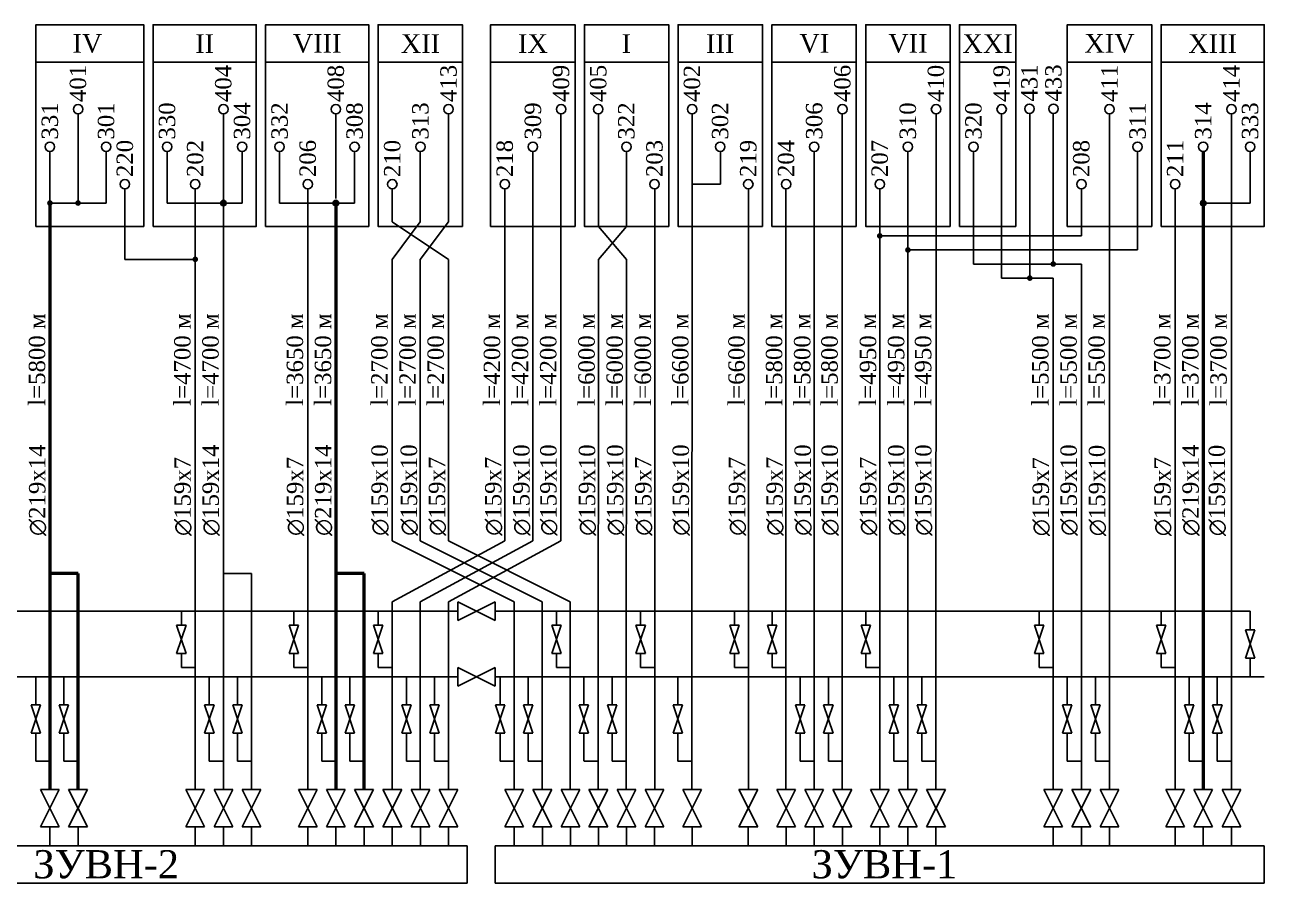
# Paper-space layout 'Layout1' of a CAD drawing. Header units: millimetres. Extents: x 35 to 825, y 5 to 512.
# Drawn here: x 575 to 824.7, y 5.3 to 178.2 of the extents above; entities that cross this region are included whole.
import ezdxf

# ---------------------------------------------------------------- set-up
doc = ezdxf.new("R2010")
doc.units = ezdxf.units.MM

# ---------------------------------------------------------------- blocks, each defined once
blk = doc.blocks.new('A$C0C323A48')
for p, q in [((1, 3), (0, 0)), ((1, 0), (0, 3)), ((0, 3), (1, 3)), ((0, 0), (1, 0))]:
    blk.add_line(p, q)

psp = doc.layouts.get("Layout1")

# ---------------------------------------------------------------- hatches: boundary and pattern name
at = {"lineweight": -3, "ltscale": 50}
h = psp.add_hatch(color=256, dxfattribs=at)
edge = h.paths.add_edge_path()
edge.add_arc((580.013, 142.271), 0.567, 0, 360)
h = psp.add_hatch(color=256, dxfattribs=at)
edge = h.paths.add_edge_path()
edge.add_arc((585.681, 142.271), 0.567, 0, 360)
h = psp.add_hatch(color=256, dxfattribs=at)
edge = h.paths.add_edge_path()
edge.add_arc((614.969, 142.271), 0.567, 0, 360)
h = psp.add_hatch(color=256, dxfattribs=at)
edge = h.paths.add_edge_path()
edge.add_arc((637.643, 142.271), 0.567, 0, 360)
h = psp.add_hatch(color=256, dxfattribs=at)
edge = h.paths.add_edge_path()
edge.add_arc((812.425, 142.271), 0.567, 0, 360)
h = psp.add_hatch(color=256, dxfattribs=at)
edge = h.paths.add_edge_path()
edge.add_arc((747.236, 135.658), 0.567, 0, 360)
h = psp.add_hatch(color=256, dxfattribs=at)
edge = h.paths.add_edge_path()
edge.add_arc((752.905, 132.824), 0.567, 0, 360)
h = psp.add_hatch(color=256, dxfattribs=at)
edge = h.paths.add_edge_path()
edge.add_arc((609.3, 130.934), 0.567, 0, 360)
h = psp.add_hatch(color=256, dxfattribs=at)
edge = h.paths.add_edge_path()
edge.add_arc((782.192, 129.989), 0.567, 0, 360)
h = psp.add_hatch(color=256, dxfattribs=at)
edge = h.paths.add_edge_path()
edge.add_arc((777.468, 127.155), 0.567, 0, 360)

# ---------------------------------------------------------------- linework, layer by layer
at = {"lineweight": -3}
for p, q in [((577.178, 170.614), (598.908, 170.614)), ((600.798, 170.614), (621.582, 170.614)), ((623.472, 170.614), (644.257, 170.614)), ((646.146, 170.614), (663.152, 170.614)), ((668.821, 170.614), (685.826, 170.614)), ((687.716, 170.614), (704.722, 170.614)), ((706.611, 170.614), (723.617, 170.614)), ((725.506, 170.614), (742.512, 170.614)), ((744.402, 170.614), (761.408, 170.614)), ((763.297, 170.614), (774.634, 170.614)), ((785.027, 170.614), (802.032, 170.614)), ((803.922, 170.614), (824.707, 170.614)), ((637.643, 143.216), (637.643, 160.222)), ((660.318, 160.222), (660.318, 138.492)), ((690.55, 160.222), (690.55, 137.548)), ((771.8, 160.222), (771.8, 127.155)), ((777.468, 160.222), (777.468, 127.155)), ((782.192, 160.222), (782.192, 129.989)), ((793.529, 160.222), (793.529, 138.492)), ((580.013, 152.664), (580.013, 142.271)), ((603.632, 152.664), (603.632, 142.271)), ((626.306, 152.664), (626.306, 142.271)), ((654.649, 152.664), (654.649, 138.492)), ((696.219, 137.548), (696.219, 152.664)), ((715.114, 146.05), (715.114, 152.664)), ((766.131, 152.664), (766.131, 129.989)), ((799.198, 132.824), (799.198, 152.664)), ((648.981, 145.106), (648.981, 138.492)), ((671.655, 145.106), (671.655, 74.248)), ((701.887, 145.106), (701.887, 24.176)), ((709.445, 146.05), (715.114, 146.05)), ((720.783, 145.106), (720.783, 24.176)), ((728.341, 145.106), (728.341, 24.176)), ((747.236, 145.106), (747.236, 24.176)), ((787.861, 135.656), (787.861, 145.106)), ((580.013, 142.271), (591.35, 142.271)), ((648.981, 138.492), (660.318, 130.934)), ((654.649, 138.492), (648.981, 130.934)), ((660.318, 138.492), (654.649, 130.934)), ((690.55, 130.934), (696.219, 137.548)), ((690.55, 137.548), (696.219, 130.934)), ((747.236, 135.658), (787.861, 135.656)), ((752.905, 132.824), (799.198, 132.824)), ((595.129, 130.934), (609.3, 130.934)), ((648.981, 130.934), (648.981, 74.248)), ((654.649, 130.934), (654.649, 74.248)), ((660.318, 130.934), (660.318, 74.248)), ((766.131, 129.989), (787.861, 129.989)), ((787.861, 129.989), (787.861, 24.176)), ((771.8, 127.155), (782.192, 127.155)), ((782.192, 127.155), (782.192, 24.176)), ((648.981, 74.248), (673.544, 61.966)), ((671.655, 74.248), (648.981, 61.966)), ((654.649, 74.248), (679.213, 61.966)), ((677.323, 74.248), (654.649, 61.966)), ((660.318, 74.248), (684.882, 61.966)), ((660.318, 61.966), (682.992, 74.248)), ((620.638, 67.635), (614.969, 67.635)), ((620.638, 24.176), (620.638, 67.635)), ((662.207, 60.077), (511.045, 60.077)), ((606.499, 57.243), (606.499, 60.077)), ((629.173, 57.243), (629.173, 60.077)), ((662.207, 60.077), (631.975, 60.077)), ((646.179, 57.243), (646.179, 60.077)), ((648.981, 24.176), (648.981, 61.966)), ((654.649, 24.176), (654.649, 61.966)), ((660.318, 24.176), (660.318, 61.966)), ((662.207, 58.187), (669.765, 61.966)), ((662.207, 61.966), (669.765, 58.187)), ((662.207, 58.187), (662.207, 61.966)), ((669.765, 58.187), (669.765, 61.966)), ((821.872, 60.077), (669.765, 60.077)), ((673.544, 24.176), (673.544, 61.966)), ((679.213, 24.176), (679.213, 61.966)), ((682.08, 57.243), (682.08, 60.077)), ((684.882, 60.077), (684.882, 61.966)), ((684.882, 24.176), (684.882, 60.077)), ((699.053, 57.243), (699.053, 60.077)), ((717.948, 57.243), (717.948, 60.077)), ((725.539, 57.243), (725.539, 60.077)), ((744.402, 57.243), (744.402, 60.077)), ((779.358, 57.243), (779.358, 60.077)), ((803.922, 57.243), (803.922, 60.077)), ((821.872, 56.298), (821.872, 60.077)), ((606.499, 51.574), (606.499, 48.74)), ((629.173, 51.574), (629.173, 48.74)), ((646.179, 51.574), (646.179, 48.74)), ((682.08, 51.574), (682.08, 48.74)), ((699.053, 51.574), (699.053, 48.74)), ((717.948, 51.574), (717.948, 48.74)), ((725.539, 51.574), (725.539, 48.74)), ((744.402, 51.574), (744.402, 48.74)), ((779.358, 51.574), (779.358, 48.74)), ((803.922, 51.574), (803.922, 48.74)), ((821.872, 46.85), (821.872, 50.629)), ((606.499, 48.74), (609.333, 48.74)), ((629.173, 48.74), (632.007, 48.74)), ((646.179, 48.74), (649.013, 48.74)), ((662.207, 48.74), (669.765, 44.961)), ((662.207, 44.961), (669.765, 48.74)), ((662.207, 44.961), (662.207, 48.74)), ((669.765, 44.961), (669.765, 48.74)), ((682.08, 48.74), (684.914, 48.74)), ((699.053, 48.74), (701.887, 48.74)), ((717.948, 48.74), (720.783, 48.74)), ((725.539, 48.74), (728.373, 48.74)), ((744.402, 48.74), (747.236, 48.74)), ((779.358, 48.74), (782.192, 48.74)), ((803.922, 48.74), (806.756, 48.74)), ((669.765, 46.85), (824.707, 46.85)), ((696.219, 16.618), (696.219, 12.839)), ((664.097, 12.839), (509.155, 12.839)), ((664.097, 12.839), (664.097, 5.281)), ((669.765, 12.839), (669.765, 5.281)), ((824.707, 12.839), (824.707, 5.281)), ((664.097, 5.281), (509.155, 5.281)), ((824.707, 5.281), (669.765, 5.281))]:
    psp.add_line(p, q, dxfattribs=at)
for p, q in [((585.681, 160.222), (585.681, 142.271)), ((614.969, 160.222), (614.969, 24.176)), ((682.992, 160.222), (682.985, 74.248)), ((709.445, 160.222), (709.385, 24.176)), ((739.678, 160.222), (739.667, 24.176)), ((758.573, 160.222), (758.562, 24.176)), ((818.093, 160.222), (818.093, 24.176)), ((591.35, 152.664), (591.35, 142.271)), ((618.748, 152.664), (618.748, 142.271)), ((641.422, 152.664), (641.422, 142.271)), ((677.323, 152.664), (677.323, 74.248)), ((734.009, 152.664), (734.009, 24.176)), ((752.905, 152.664), (752.905, 24.176)), ((821.872, 152.664), (821.872, 142.271)), ((595.129, 145.106), (595.129, 130.934)), ((609.3, 145.106), (609.3, 24.176)), ((631.975, 145.106), (631.975, 24.176)), ((806.756, 145.106), (806.756, 24.176)), ((618.748, 142.271), (603.632, 142.271)), ((641.422, 142.271), (626.306, 142.271)), ((821.872, 142.271), (812.425, 142.271)), ((793.529, 138.492), (793.518, 24.176)), ((690.55, 130.934), (690.487, 24.176)), ((696.219, 130.934), (696.156, 24.176)), ((662.207, 46.85), (507.266, 46.85)), ((577.178, 41.182), (577.178, 46.85)), ((582.847, 41.182), (582.847, 46.85)), ((612.135, 41.182), (612.135, 46.85)), ((617.803, 41.182), (617.803, 46.85)), ((634.809, 41.182), (634.809, 46.85)), ((640.478, 41.182), (640.478, 46.85)), ((651.847, 41.182), (651.847, 46.85)), ((657.516, 41.182), (657.516, 46.85)), ((670.743, 41.182), (670.743, 46.85)), ((676.411, 41.182), (676.411, 46.85)), ((687.632, 41.182), (687.632, 46.85)), ((693.3, 41.182), (693.3, 46.85)), ((706.527, 41.182), (706.527, 46.85)), ((731.208, 41.182), (731.208, 46.85)), ((736.876, 41.182), (736.876, 46.85)), ((750.07, 41.182), (750.07, 46.85)), ((755.739, 41.182), (755.739, 46.85)), ((785.027, 41.182), (785.027, 46.85)), ((790.695, 41.182), (790.695, 46.85)), ((809.59, 41.182), (809.59, 46.85)), ((815.259, 41.182), (815.259, 46.85)), ((576.234, 41.182), (578.123, 41.182)), ((578.123, 41.182), (576.234, 35.513)), ((578.123, 35.513), (576.234, 41.182)), ((581.902, 41.182), (583.792, 41.182)), ((583.792, 35.513), (581.902, 41.182)), ((583.792, 41.182), (581.902, 35.513)), ((611.19, 41.182), (613.08, 41.182)), ((613.08, 35.513), (611.19, 41.182)), ((613.08, 41.182), (611.19, 35.513)), ((616.859, 41.182), (618.748, 41.182)), ((618.748, 41.182), (616.859, 35.513)), ((618.748, 35.513), (616.859, 41.182)), ((633.864, 41.182), (635.754, 41.182)), ((635.754, 41.182), (633.864, 35.513)), ((635.754, 35.513), (633.864, 41.182)), ((639.533, 41.182), (641.422, 41.182)), ((641.422, 35.513), (639.533, 41.182)), ((641.422, 41.182), (639.533, 35.513)), ((650.903, 41.182), (652.792, 41.182)), ((652.792, 35.513), (650.903, 41.182)), ((652.792, 41.182), (650.903, 35.513)), ((656.571, 41.182), (658.461, 41.182)), ((658.461, 35.513), (656.571, 41.182)), ((658.461, 41.182), (656.571, 35.513)), ((669.798, 41.182), (671.688, 41.182)), ((671.688, 41.182), (669.798, 35.513)), ((671.688, 35.513), (669.798, 41.182)), ((675.467, 41.182), (677.356, 41.182)), ((677.356, 41.182), (675.467, 35.513)), ((677.356, 35.513), (675.467, 41.182)), ((688.577, 41.182), (686.687, 41.182)), ((686.687, 41.182), (688.577, 35.513)), ((686.687, 35.513), (688.577, 41.182)), ((694.245, 41.182), (692.356, 41.182)), ((692.356, 35.513), (694.245, 41.182)), ((692.356, 41.182), (694.245, 35.513)), ((707.472, 41.182), (705.582, 41.182)), ((705.582, 41.182), (707.472, 35.513)), ((705.582, 35.513), (707.472, 41.182)), ((730.263, 41.182), (732.152, 41.182)), ((732.152, 35.513), (730.263, 41.182)), ((732.152, 41.182), (730.263, 35.513)), ((735.932, 41.182), (737.821, 41.182)), ((737.821, 35.513), (735.932, 41.182)), ((737.821, 41.182), (735.932, 35.513)), ((751.015, 35.513), (749.126, 41.182)), ((751.015, 41.182), (749.126, 35.513)), ((749.126, 41.182), (751.015, 41.182)), ((756.684, 35.513), (754.794, 41.182)), ((756.684, 41.182), (754.794, 35.513)), ((754.794, 41.182), (756.684, 41.182)), ((784.082, 41.182), (785.971, 41.182)), ((785.971, 41.182), (784.082, 35.513)), ((785.971, 35.513), (784.082, 41.182)), ((789.75, 41.182), (791.64, 41.182)), ((791.64, 41.182), (789.75, 35.513)), ((791.64, 35.513), (789.75, 41.182)), ((808.646, 41.182), (810.535, 41.182)), ((810.535, 35.513), (808.646, 41.182)), ((810.535, 41.182), (808.646, 35.513)), ((816.204, 41.182), (814.314, 35.513)), ((814.314, 41.182), (816.204, 41.182)), ((816.204, 35.513), (814.314, 41.182)), ((576.234, 35.513), (578.123, 35.513)), ((577.178, 29.844), (577.178, 35.513)), ((581.902, 35.513), (583.792, 35.513)), ((582.847, 29.844), (582.847, 35.513)), ((611.19, 35.513), (613.08, 35.513)), ((612.135, 29.844), (612.135, 35.513)), ((616.859, 35.513), (618.748, 35.513)), ((617.803, 29.844), (617.803, 35.513)), ((633.864, 35.513), (635.754, 35.513)), ((634.809, 29.844), (634.809, 35.513)), ((639.533, 35.513), (641.422, 35.513)), ((640.478, 29.844), (640.478, 35.513)), ((650.903, 35.513), (652.792, 35.513)), ((651.847, 29.844), (651.847, 35.513)), ((656.571, 35.513), (658.461, 35.513)), ((657.516, 29.844), (657.516, 35.513)), ((669.798, 35.513), (671.688, 35.513)), ((670.743, 29.844), (670.743, 35.513)), ((675.467, 35.513), (677.356, 35.513)), ((676.411, 29.844), (676.411, 35.513)), ((688.577, 35.513), (686.687, 35.513)), ((687.632, 29.844), (687.632, 35.513)), ((694.245, 35.513), (692.356, 35.513)), ((693.3, 29.844), (693.3, 35.513)), ((707.472, 35.513), (705.582, 35.513)), ((706.527, 29.844), (706.527, 35.513)), ((730.263, 35.513), (732.152, 35.513)), ((731.208, 29.844), (731.208, 35.513)), ((735.932, 35.513), (737.821, 35.513)), ((736.876, 29.844), (736.876, 35.513)), ((749.126, 35.513), (751.015, 35.513)), ((750.07, 29.844), (750.07, 35.513)), ((754.794, 35.513), (756.684, 35.513)), ((755.739, 29.844), (755.739, 35.513)), ((784.082, 35.513), (785.971, 35.513)), ((785.027, 29.844), (785.027, 35.513)), ((789.75, 35.513), (791.64, 35.513)), ((790.695, 29.844), (790.695, 35.513)), ((808.646, 35.513), (810.535, 35.513)), ((809.59, 29.844), (809.59, 35.513)), ((814.314, 35.513), (816.204, 35.513)), ((815.259, 29.844), (815.259, 35.513)), ((580.013, 29.844), (577.178, 29.844)), ((585.681, 29.844), (582.847, 29.844)), ((614.969, 29.844), (612.135, 29.844)), ((620.638, 29.844), (617.803, 29.844)), ((637.643, 29.844), (634.809, 29.844)), ((643.312, 29.844), (640.478, 29.844)), ((654.682, 29.844), (651.847, 29.844)), ((660.35, 29.844), (657.516, 29.844)), ((673.577, 29.844), (670.743, 29.844)), ((679.246, 29.844), (676.411, 29.844)), ((687.664, 29.844), (690.499, 29.844)), ((693.333, 29.844), (696.167, 29.844)), ((706.56, 29.844), (709.394, 29.844)), ((734.042, 29.844), (731.208, 29.844)), ((739.711, 29.844), (736.876, 29.844)), ((752.905, 29.844), (750.07, 29.844)), ((758.573, 29.844), (755.739, 29.844)), ((787.861, 29.844), (785.027, 29.844)), ((793.529, 29.844), (790.695, 29.844)), ((812.425, 29.844), (809.59, 29.844)), ((818.093, 29.844), (815.259, 29.844)), ((578.123, 24.176), (581.902, 24.176)), ((581.902, 24.176), (578.123, 16.618)), ((581.902, 16.618), (578.123, 24.176)), ((583.792, 24.176), (587.571, 24.176)), ((587.571, 16.618), (583.792, 24.176)), ((587.571, 24.176), (583.792, 16.618)), ((611.19, 24.176), (607.411, 16.618)), ((611.19, 16.618), (607.411, 24.176)), ((607.411, 24.176), (611.19, 24.176)), ((616.859, 16.618), (613.08, 24.176)), ((616.859, 24.176), (613.08, 16.618)), ((613.08, 24.176), (616.859, 24.176)), ((622.527, 24.176), (618.748, 16.618)), ((622.527, 16.618), (618.748, 24.176)), ((618.748, 24.176), (622.527, 24.176)), ((630.085, 24.176), (633.864, 24.176)), ((633.864, 16.618), (630.085, 24.176)), ((633.864, 24.176), (630.085, 16.618)), ((639.533, 24.176), (635.754, 16.618)), ((635.754, 24.176), (639.533, 24.176)), ((639.533, 16.618), (635.754, 24.176)), ((645.201, 16.618), (641.422, 24.176)), ((641.422, 24.176), (645.201, 24.176)), ((645.201, 24.176), (641.422, 16.618)), ((647.124, 24.176), (650.903, 24.176)), ((650.903, 16.618), (647.124, 24.176)), ((650.903, 24.176), (647.124, 16.618)), ((656.571, 16.618), (652.792, 24.176)), ((656.571, 24.176), (652.792, 16.618)), ((652.792, 24.176), (656.571, 24.176)), ((658.451, 24.176), (662.23, 24.176)), ((662.23, 24.176), (658.451, 16.618)), ((662.23, 16.618), (658.451, 24.176)), ((675.467, 24.176), (671.688, 16.618)), ((675.467, 16.618), (671.688, 24.176)), ((671.688, 24.176), (675.467, 24.176)), ((677.356, 24.176), (681.135, 24.176)), ((681.135, 24.176), (677.356, 16.618)), ((681.135, 16.618), (677.356, 24.176)), ((686.794, 16.618), (683.015, 24.176)), ((686.794, 24.176), (683.015, 16.618)), ((683.015, 24.176), (686.794, 24.176)), ((692.417, 24.176), (688.638, 24.176)), ((688.638, 24.176), (692.417, 16.618)), ((688.638, 16.618), (692.417, 24.176)), ((694.306, 16.618), (698.085, 24.176)), ((694.306, 24.176), (698.085, 16.618)), ((698.085, 24.176), (694.306, 24.176)), ((703.744, 24.176), (699.965, 24.176)), ((699.965, 16.618), (703.744, 24.176)), ((699.965, 24.176), (703.744, 16.618)), ((707.533, 16.618), (711.312, 24.176)), ((707.533, 24.176), (711.312, 16.618)), ((711.312, 24.176), (707.533, 24.176)), ((718.86, 24.176), (722.64, 16.618)), ((718.86, 16.618), (722.64, 24.176)), ((722.64, 24.176), (718.86, 24.176)), ((726.484, 24.176), (730.263, 24.176)), ((730.263, 16.618), (726.484, 24.176)), ((730.263, 24.176), (726.484, 16.618)), ((735.932, 16.618), (732.152, 24.176)), ((735.932, 24.176), (732.152, 16.618)), ((732.152, 24.176), (735.932, 24.176)), ((737.811, 24.176), (741.591, 24.176)), ((741.591, 24.176), (737.811, 16.618)), ((741.591, 16.618), (737.811, 24.176)), ((745.347, 24.176), (749.126, 24.176)), ((749.126, 16.618), (745.347, 24.176)), ((749.126, 24.176), (745.347, 16.618)), ((754.794, 16.618), (751.015, 24.176)), ((754.794, 24.176), (751.015, 16.618)), ((751.015, 24.176), (754.794, 24.176)), ((756.674, 24.176), (760.453, 24.176)), ((760.453, 24.176), (756.674, 16.618)), ((760.453, 16.618), (756.674, 24.176)), ((784.082, 16.618), (780.303, 24.176)), ((784.082, 24.176), (780.303, 16.618)), ((780.303, 24.176), (784.082, 24.176)), ((785.971, 24.176), (789.75, 24.176)), ((789.75, 24.176), (785.971, 16.618)), ((789.75, 16.618), (785.971, 24.176)), ((795.409, 16.618), (791.63, 24.176)), ((795.409, 24.176), (791.63, 16.618)), ((791.63, 24.176), (795.409, 24.176)), ((808.646, 16.618), (804.867, 24.176)), ((808.646, 24.176), (804.867, 16.618)), ((804.867, 24.176), (808.646, 24.176)), ((810.535, 24.176), (814.314, 24.176)), ((814.314, 16.618), (810.535, 24.176)), ((814.314, 24.176), (810.535, 16.618)), ((819.983, 24.176), (816.204, 16.618)), ((816.204, 24.176), (819.983, 24.176)), ((819.983, 16.618), (816.204, 24.176)), ((578.123, 16.618), (581.902, 16.618)), ((583.792, 16.618), (587.571, 16.618)), ((607.411, 16.618), (611.19, 16.618)), ((609.3, 16.618), (609.3, 12.839)), ((613.08, 16.618), (616.859, 16.618)), ((614.969, 16.618), (614.969, 12.839)), ((618.748, 16.618), (622.527, 16.618)), ((620.638, 16.618), (620.638, 12.839)), ((630.085, 16.618), (633.864, 16.618)), ((631.975, 16.618), (631.975, 12.839)), ((635.754, 16.618), (639.533, 16.618)), ((641.422, 16.618), (645.201, 16.618)), ((647.124, 16.618), (650.903, 16.618)), ((649.013, 16.618), (649.013, 12.839)), ((652.792, 16.618), (656.571, 16.618)), ((654.682, 16.618), (654.682, 12.839)), ((658.451, 16.618), (662.23, 16.618)), ((660.341, 16.618), (660.341, 12.839)), ((671.688, 16.618), (675.467, 16.618)), ((673.577, 16.618), (673.577, 12.839)), ((677.356, 16.618), (681.135, 16.618)), ((679.246, 16.618), (679.246, 12.839)), ((683.015, 16.618), (686.794, 16.618)), ((684.905, 16.618), (684.905, 12.839)), ((692.417, 16.618), (688.638, 16.618)), ((690.527, 16.618), (690.527, 12.839)), ((698.085, 16.618), (694.306, 16.618)), ((703.744, 16.618), (699.965, 16.618)), ((701.855, 16.618), (701.855, 12.839)), ((711.312, 16.618), (707.533, 16.618)), ((709.422, 16.618), (709.422, 12.839)), ((722.64, 16.618), (718.86, 16.618)), ((720.75, 16.618), (720.75, 12.839)), ((726.484, 16.618), (730.263, 16.618)), ((728.373, 16.618), (728.373, 12.839)), ((732.152, 16.618), (735.932, 16.618)), ((734.042, 16.618), (734.042, 12.839)), ((737.811, 16.618), (741.591, 16.618)), ((739.701, 16.618), (739.701, 12.839)), ((745.347, 16.618), (749.126, 16.618)), ((747.236, 16.618), (747.236, 12.839)), ((751.015, 16.618), (754.794, 16.618)), ((752.905, 16.618), (752.905, 12.839)), ((756.674, 16.618), (760.453, 16.618)), ((758.564, 16.618), (758.564, 12.839)), ((780.303, 16.618), (784.082, 16.618)), ((782.192, 16.618), (782.192, 12.839)), ((785.971, 16.618), (789.75, 16.618)), ((787.861, 16.618), (787.861, 12.839)), ((791.63, 16.618), (795.409, 16.618)), ((793.52, 16.618), (793.52, 12.839)), ((804.867, 16.618), (808.646, 16.618)), ((806.756, 16.618), (806.756, 12.839)), ((810.535, 16.618), (814.314, 16.618)), ((816.204, 16.618), (819.983, 16.618)), ((818.093, 16.618), (818.093, 12.839)), ((746.291, 12.839), (669.765, 12.839)), ((824.707, 12.839), (746.291, 12.839))]:
    psp.add_line(p, q)
at = {"lineweight": 50}
for p, q in [((812.425, 152.664), (812.425, 24.176)), ((580.013, 142.271), (580.013, 24.176)), ((637.643, 142.271), (637.643, 24.176)), ((585.681, 67.635), (580.013, 67.635)), ((585.681, 24.176), (585.681, 67.635)), ((643.312, 67.635), (637.643, 67.635)), ((643.312, 24.176), (643.312, 67.635))]:
    psp.add_line(p, q, dxfattribs=at)
at = {"lineweight": 25}
for p, q in [((580.013, 16.618), (580.013, 12.839)), ((585.681, 16.618), (585.681, 12.839)), ((637.643, 16.618), (637.643, 12.839)), ((643.312, 16.618), (643.312, 12.839)), ((812.425, 16.618), (812.425, 12.839))]:
    psp.add_line(p, q, dxfattribs=at)
at = {"lineweight": -3}
for points in [[(577.178, 137.548), (598.908, 137.548), (598.908, 178.172), (577.178, 178.172)], [(600.798, 137.548), (621.582, 137.548), (621.582, 178.172), (600.798, 178.172)], [(623.472, 137.548), (644.257, 137.548), (644.257, 178.172), (623.472, 178.172)], [(663.152, 137.548), (646.146, 137.548), (646.146, 178.172), (663.152, 178.172)], [(685.826, 137.548), (668.821, 137.548), (668.821, 178.172), (685.826, 178.172)], [(704.722, 137.548), (687.716, 137.548), (687.716, 178.172), (704.722, 178.172)], [(723.617, 137.548), (706.611, 137.548), (706.611, 178.172), (723.617, 178.172)], [(742.512, 137.548), (725.506, 137.548), (725.506, 178.172), (742.512, 178.172)], [(761.408, 137.548), (744.402, 137.548), (744.402, 178.172), (761.408, 178.172)], [(763.297, 137.548), (774.634, 137.548), (774.634, 178.172), (763.297, 178.172)], [(802.032, 137.548), (785.027, 137.548), (785.027, 178.172), (802.032, 178.172)], [(803.922, 137.548), (824.707, 137.548), (824.707, 178.172), (803.922, 178.172)]]:
    psp.add_lwpolyline(points, close=True, dxfattribs=at)
for centre in [(585.681, 161.167), (614.969, 161.167), (637.643, 161.167), (660.35, 161.167), (683.025, 161.167), (690.518, 161.167), (709.413, 161.167), (739.711, 161.167), (758.573, 161.167), (771.8, 161.167), (777.401, 161.255), (782.248, 161.255), (793.529, 161.167), (818.093, 161.167), (580.013, 153.609), (591.35, 153.609), (603.632, 153.609), (618.748, 153.609), (626.306, 153.609), (641.422, 153.609), (654.682, 153.609), (677.356, 153.609), (696.186, 153.609), (715.081, 153.609), (734.042, 153.609), (752.905, 153.609), (766.131, 153.609), (799.198, 153.609), (812.425, 153.609), (821.872, 153.609), (595.129, 146.05), (609.3, 146.05), (631.975, 146.05), (649.013, 146.05), (671.688, 146.05), (701.855, 146.05), (720.75, 146.05), (728.373, 146.05), (747.236, 146.05), (787.861, 146.05), (806.756, 146.05)]:
    psp.add_circle(centre, 0.945)
for centre in [(614.969, 142.271), (637.643, 142.271), (812.425, 142.271)]:
    psp.add_circle(centre, 0.567, dxfattribs=at)

# ---------------------------------------------------------------- block references
at = {"lineweight": -3, "xscale": 1.889528703277257, "yscale": 1.889528703277257, "zscale": 1.889528703277257}
for p in [(605.554, 51.574), (628.228, 51.574), (645.234, 51.574), (681.135, 51.574), (698.108, 51.574), (717.004, 51.574), (724.594, 51.574), (743.457, 51.574), (778.413, 51.574), (802.977, 51.574), (820.928, 50.629)]:
    psp.add_blockref('A$C0C323A48', p, dxfattribs=at)

# ---------------------------------------------------------------- texts
at = {"lineweight": 18, "attachment_point": 5}
for s, insert, char_height, width in [('{\\fTimes New Roman|b0|i0|c204|p18;I\\fTimes New Roman|b0|i0|c0|p18;V}', (587.571, 174.393), 3.77906, 18.89529), ('{\\fTimes New Roman|b0|i0|c204|p18;II}', (611.19, 174.393), 3.77906, 18.89529), ('{\\fTimes New Roman|b0|i0|c0|p18;V\\fTimes New Roman|b0|i0|c204|p18;III}', (633.864, 174.393), 3.77906, 18.89529), ('{\\fTimes New Roman|b0|i0|c0|p18;XII}', (654.682, 174.393), 3.77906, 18.89529), ('{\\fTimes New Roman|b0|i0|c0|p18;IX}', (677.356, 174.393), 3.77906, 18.89529), ('{\\fTimes New Roman|b0|i0|c0|p18;I}', (696.184, 174.393), 3.77906, 18.89529), ('{\\fTimes New Roman|b0|i0|c0|p18;III}', (715.08, 174.393), 3.77906, 18.89529), ('{\\fTimes New Roman|b0|i0|c0|p18;VI}', (734.042, 174.393), 3.77906, 18.89529), ('{\\fTimes New Roman|b0|i0|c0|p18;VII}', (752.905, 174.393), 3.77906, 18.89529), ('{\\fTimes New Roman|b0|i0|c204|p18;X\\fTimes New Roman|b0|i0|c0|p18;X\\fTimes New Roman|b0|i0|c204|p18;I}', (768.966, 174.393), 3.779057, 13.32777), ('{\\fTimes New Roman|b0|i0|c204|p18;XI\\fTimes New Roman|b0|i0|c0|p18;V}', (793.529, 174.393), 3.77906, 18.89529), ('{\\fTimes New Roman|b0|i0|c204|p18;XIII}', (814.314, 174.393), 3.77906, 18.89529)]:
    psp.add_mtext(s, dxfattribs=dict(at, insert=insert, char_height=char_height, width=width))
at = {"lineweight": 18, "char_height": 3.30668, "attachment_point": 5, "rotation": 90}
for s, insert in [('{\\fTimes New Roman|b0|i0|c204|p18;404}', (614.969, 166.361)), ('{\\fTimes New Roman|b0|i0|c204|p18;408}', (637.643, 166.361)), ('{\\fTimes New Roman|b0|i0|c204|p18;413}', (660.35, 166.361)), ('{\\fTimes New Roman|b0|i0|c204|p18;409}', (683.025, 166.361)), ('{\\fTimes New Roman|b0|i0|c204|p18;405}', (690.516, 166.361)), ('{\\fTimes New Roman|b0|i0|c204|p18;406}', (739.711, 166.361)), ('{\\fTimes New Roman|b0|i0|c204|p18;410}', (758.573, 166.361)), ('{\\fTimes New Roman|b0|i0|c204|p18;419}', (771.8, 166.361)), ('{\\fTimes New Roman|b0|i0|c204|p18;431}', (777.401, 166.449)), ('{\\fTimes New Roman|b0|i0|c204|p18;433}', (782.248, 166.449)), ('{\\fTimes New Roman|b0|i0|c204|p18;414}', (818.093, 166.361)), ('{\\fTimes New Roman|b0|i0|c204|p18;401}', (585.681, 166.361)), ('{\\fTimes New Roman|b0|i0|c204|p18;402}', (709.411, 166.361)), ('{\\fTimes New Roman|b0|i0|c204|p18;411}', (793.529, 166.361)), ('{\\fTimes New Roman|b0|i0|c204|p18;330}', (603.632, 158.803)), ('{\\fTimes New Roman|b0|i0|c204|p18;304}', (618.748, 158.803)), ('{\\fTimes New Roman|b0|i0|c204|p18;308}', (641.422, 158.803)), ('{\\fTimes New Roman|b0|i0|c204|p18;313}', (654.682, 158.803)), ('{\\fTimes New Roman|b0|i0|c204|p18;309}', (677.356, 158.803)), ('{\\fTimes New Roman|b0|i0|c204|p18;306}', (734.042, 158.803)), ('{\\fTimes New Roman|b0|i0|c204|p18;310}', (752.905, 158.803)), ('{\\fTimes New Roman|b0|i0|c204|p18;320}', (766.131, 158.803)), ('{\\fTimes New Roman|b0|i0|c204|p18;314}', (812.425, 158.803)), ('{\\fTimes New Roman|b0|i0|c204|p18;333}', (821.872, 158.803)), ('{\\fTimes New Roman|b0|i0|c204|p18;331}', (580.013, 158.803)), ('{\\fTimes New Roman|b0|i0|c204|p18;301}', (591.35, 158.803)), ('{\\fTimes New Roman|b0|i0|c204|p18;332}', (626.306, 158.803)), ('{\\fTimes New Roman|b0|i0|c204|p18;322}', (696.184, 158.803)), ('{\\fTimes New Roman|b0|i0|c204|p18;302}', (715.08, 158.803)), ('{\\fTimes New Roman|b0|i0|c204|p18;311}', (799.198, 158.803)), ('{\\fTimes New Roman|b0|i0|c204|p18;204}', (728.373, 151.245)), ('{\\fTimes New Roman|b0|i0|c204|p18;220}', (595.129, 151.245)), ('{\\fTimes New Roman|b0|i0|c204|p18;202}', (609.3, 151.245)), ('{\\fTimes New Roman|b0|i0|c204|p18;206}', (631.975, 151.245)), ('{\\fTimes New Roman|b0|i0|c204|p18;210}', (649.013, 151.245)), ('{\\fTimes New Roman|b0|i0|c204|p18;218}', (671.688, 151.245)), ('{\\fTimes New Roman|b0|i0|c204|p18;203}', (701.853, 151.245)), ('{\\fTimes New Roman|b0|i0|c204|p18;219}', (720.748, 151.245)), ('{\\fTimes New Roman|b0|i0|c204|p18;207}', (747.236, 151.245)), ('{\\fTimes New Roman|b0|i0|c204|p18;208}', (787.861, 151.245)), ('{\\fTimes New Roman|b0|i0|c204|p18;211}', (806.756, 151.245))]:
    psp.add_mtext(s, dxfattribs=dict(at, insert=insert))
at = {"lineweight": 13, "char_height": 3.30668, "attachment_point": 1, "rotation": 90}
for s, insert in [('{\\fTimes New Roman|b0|i0|c204|p18;l=5800 м}', (575.757, 101.445)), ('{\\fTimes New Roman|b0|i0|c204|p18;l=4700 м}', (605.045, 101.445)), ('{\\fTimes New Roman|b0|i0|c204|p18;l=4700 м}', (610.713, 101.445)), ('{\\fTimes New Roman|b0|i0|c204|p18;l=3650 м}', (627.719, 101.445)), ('{\\fTimes New Roman|b0|i0|c204|p18;l=3650 м}', (633.388, 101.445)), ('{\\fTimes New Roman|b0|i0|c204|p18;l=2700 м}', (644.758, 101.445)), ('{\\fTimes New Roman|b0|i0|c204|p18;l=2700 м}', (650.426, 101.445)), ('{\\fTimes New Roman|b0|i0|c204|p18;l=2700 м}', (656.095, 101.445)), ('{\\fTimes New Roman|b0|i0|c204|p18;l=4200 м}', (667.432, 101.445)), ('{\\fTimes New Roman|b0|i0|c204|p18;l=4200 м}', (673.1, 101.445)), ('{\\fTimes New Roman|b0|i0|c204|p18;l=4200 м}', (678.769, 101.445)), ('{\\fTimes New Roman|b0|i0|c204|p18;l=6000 м}', (686.493, 101.445)), ('{\\fTimes New Roman|b0|i0|c204|p18;l=6000 м}', (692.161, 101.445)), ('{\\fTimes New Roman|b0|i0|c204|p18;l=6000 м}', (697.83, 101.445)), ('{\\fTimes New Roman|b0|i0|c204|p18;l=6600 м}', (705.388, 101.445)), ('{\\fTimes New Roman|b0|i0|c204|p18;l=6600 м}', (716.725, 101.445)), ('{\\fTimes New Roman|b0|i0|c204|p18;l=5800 м}', (724.283, 101.445)), ('{\\fTimes New Roman|b0|i0|c204|p18;l=5800 м}', (729.952, 101.445)), ('{\\fTimes New Roman|b0|i0|c204|p18;l=5800 м}', (735.455, 101.445)), ('{\\fTimes New Roman|b0|i0|c204|p18;l=4950 м}', (743.205, 101.445)), ('{\\fTimes New Roman|b0|i0|c204|p18;l=4950 м}', (748.874, 101.445)), ('{\\fTimes New Roman|b0|i0|c204|p18;l=4950 м}', (754.318, 101.445)), ('{\\fTimes New Roman|b0|i0|c204|p18;l=5500 м}', (777.942, 101.445)), ('{\\fTimes New Roman|b0|i0|c204|p18;l=5500 м}', (783.611, 101.445)), ('{\\fTimes New Roman|b0|i0|c204|p18;l=5500 м}', (789.279, 101.445)), ('{\\fTimes New Roman|b0|i0|c204|p18;l=3700 м}', (802.501, 101.445)), ('{\\fTimes New Roman|b0|i0|c204|p18;l=3700 м}', (808.169, 101.445)), ('{\\fTimes New Roman|b0|i0|c204|p18;l=3700 м}', (813.838, 101.445)), ('{\\fSymbol|b0|i0|c2|p18;Ж\\fTimes New Roman|b0|i0|c204|p18;219x14}', (575.794, 75.23)), ('{\\fSymbol|b0|i0|c2|p18;Ж\\fTimes New Roman|b0|i0|c204|p18;159x14}', (610.751, 75.23)), ('{\\fSymbol|b0|i0|c2|p18;Ж\\fTimes New Roman|b0|i0|c204|p18;219x14}', (633.425, 75.23)), ('{\\fSymbol|b0|i0|c2|p18;Ж\\fTimes New Roman|b0|i0|c204|p18;159x10}', (644.795, 75.264)), ('{\\fSymbol|b0|i0|c2|p18;Ж\\fTimes New Roman|b0|i0|c204|p18;159x10}', (650.688, 75.264)), ('{\\fSymbol|b0|i0|c2|p18;Ж\\fTimes New Roman|b0|i0|c204|p18;159x10}', (673.363, 75.264)), ('{\\fSymbol|b0|i0|c2|p18;Ж\\fTimes New Roman|b0|i0|c204|p18;159x10}', (678.806, 75.264)), ('{\\fSymbol|b0|i0|c2|p18;Ж\\fTimes New Roman|b0|i0|c204|p18;159x10}', (686.59, 75.264)), ('{\\fSymbol|b0|i0|c2|p18;Ж\\fTimes New Roman|b0|i0|c204|p18;159x10}', (692.258, 75.264)), ('{\\fSymbol|b0|i0|c2|p18;Ж\\fTimes New Roman|b0|i0|c204|p18;159x10}', (705.485, 75.264)), ('{\\fSymbol|b0|i0|c2|p18;Ж\\fTimes New Roman|b0|i0|c204|p18;159x10}', (730.049, 75.264)), ('{\\fSymbol|b0|i0|c2|p18;Ж\\fTimes New Roman|b0|i0|c204|p18;159x10}', (735.492, 75.264)), ('{\\fSymbol|b0|i0|c2|p18;Ж\\fTimes New Roman|b0|i0|c204|p18;159x10}', (748.911, 75.264)), ('{\\fSymbol|b0|i0|c2|p18;Ж\\fTimes New Roman|b0|i0|c204|p18;159x10}', (754.355, 75.264)), ('{\\fSymbol|b0|i0|c2|p18;Ж\\fTimes New Roman|b0|i0|c204|p18;159x10}', (783.643, 75.264)), ('{\\fSymbol|b0|i0|c2|p18;Ж\\fTimes New Roman|b0|i0|c204|p18;159x10}', (789.36, 75.18)), ('{\\fSymbol|b0|i0|c2|p18;Ж\\fTimes New Roman|b0|i0|c204|p18;219x14}', (808.206, 75.23)), ('{\\fSymbol|b0|i0|c2|p18;Ж\\fTimes New Roman|b0|i0|c204|p18;159x10}', (813.507, 75.188)), ('{\\fSymbol|b0|i0|c2|p18;Ж\\fTimes New Roman|b0|i0|c204|p18;159x7}', (605.082, 75.23)), ('{\\fSymbol|b0|i0|c2|p18;Ж\\fTimes New Roman|b0|i0|c204|p18;159x7}', (627.756, 75.23)), ('{\\fSymbol|b0|i0|c2|p18;Ж\\fTimes New Roman|b0|i0|c204|p18;159x7}', (656.357, 75.264)), ('{\\fSymbol|b0|i0|c2|p18;Ж\\fTimes New Roman|b0|i0|c204|p18;159x7}', (667.694, 75.264)), ('{\\fSymbol|b0|i0|c2|p18;Ж\\fTimes New Roman|b0|i0|c204|p18;159x7}', (697.927, 75.264)), ('{\\fSymbol|b0|i0|c2|p18;Ж\\fTimes New Roman|b0|i0|c204|p18;159x7}', (716.822, 75.264)), ('{\\fSymbol|b0|i0|c2|p18;Ж\\fTimes New Roman|b0|i0|c204|p18;159x7}', (724.38, 75.264)), ('{\\fSymbol|b0|i0|c2|p18;Ж\\fTimes New Roman|b0|i0|c204|p18;159x7}', (743.243, 75.264)), ('{\\fSymbol|b0|i0|c2|p18;Ж\\fTimes New Roman|b0|i0|c204|p18;159x7}', (778.022, 75.18)), ('{\\fSymbol|b0|i0|c2|p18;Ж\\fTimes New Roman|b0|i0|c204|p18;159x7}', (802.538, 75.188))]:
    psp.add_mtext(s, dxfattribs=dict(at, insert=insert))
at = {"lineweight": -3, "char_height": 5.66859, "attachment_point": 5}
for s, insert, width in [('{\\fTimes New Roman|b0|i0|c204|p18;ЗУВН-2}', (591.35, 9.06), 145.19101), ('{\\fTimes New Roman|b0|i0|c204|p18;ЗУВН-1}', (748.181, 9.06), 153.73087)]:
    psp.add_mtext(s, dxfattribs=dict(at, insert=insert, width=width))

doc.saveas('drawing.dxf')
